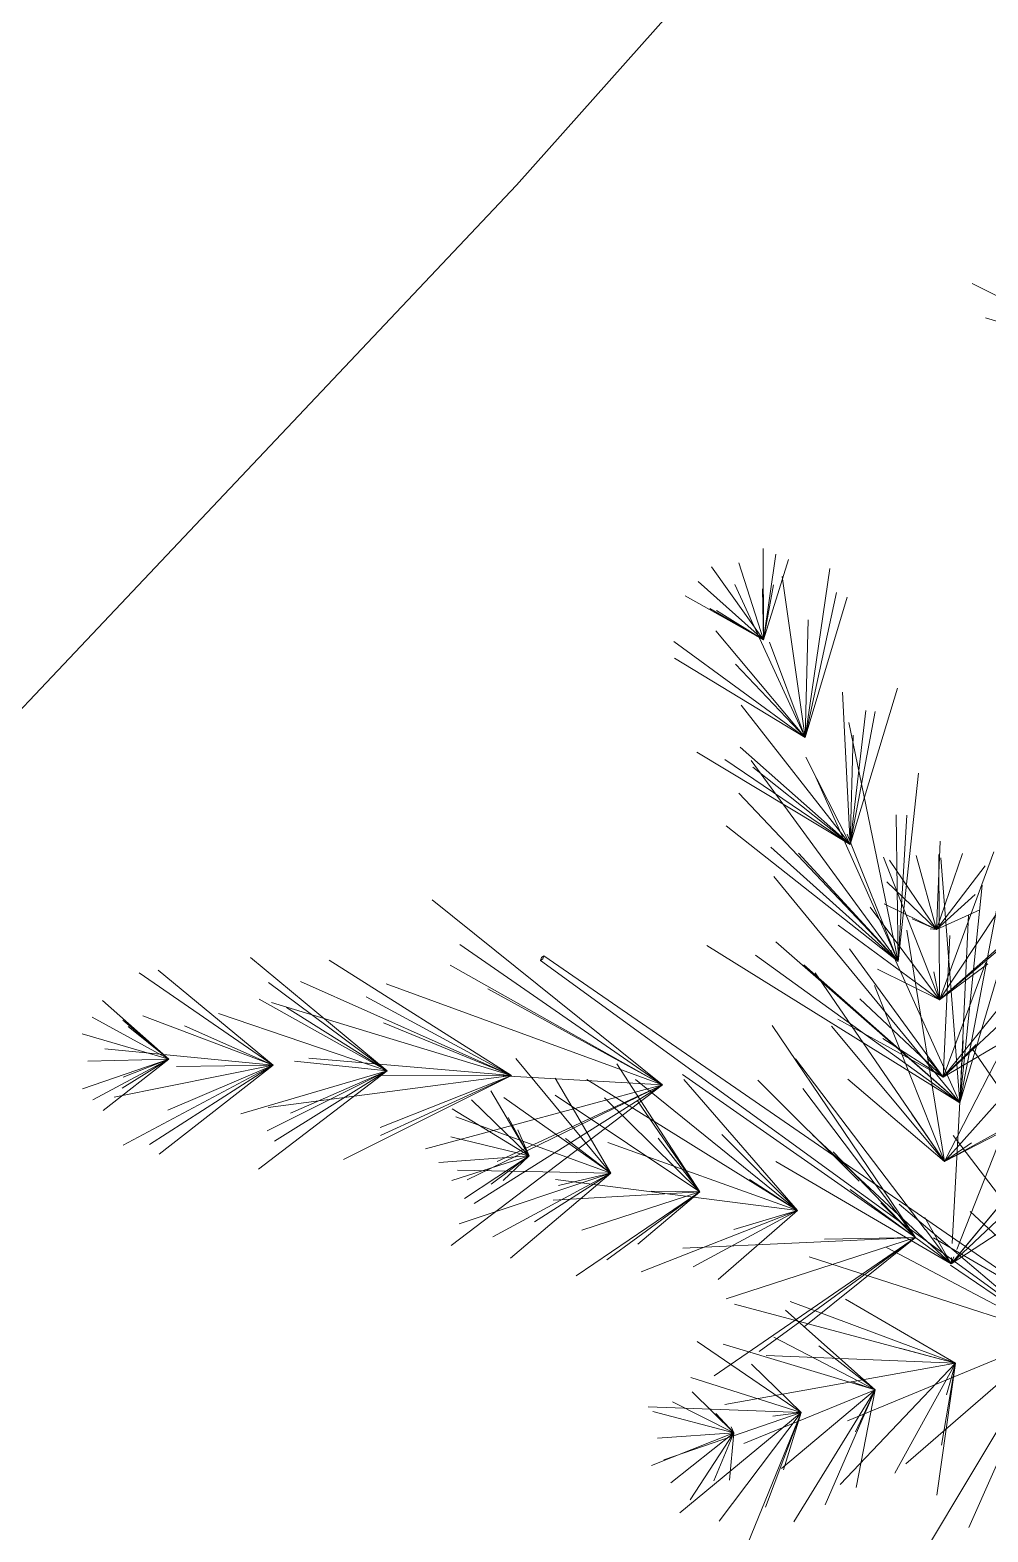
# Model space of a CAD drawing. Header units: metres. Extents: x -460 to 31334, y -1777 to 24987.
# Drawn here: x 382.1892 to 382.418, y -820.8245 to -820.466 of the extents above; entities that cross this region are included whole.
import ezdxf

# ---------------------------------------------------------------- set-up
doc = ezdxf.new("R2010")
doc.units = ezdxf.units.M
doc.header["$MEASUREMENT"] = 0
doc.layers.add('01 FURNITURE', color=8, linetype='Continuous')
doc.layers.add('TREES PLANTS', color=82, linetype='Continuous', lineweight=5)

# ---------------------------------------------------------------- blocks, each defined once
blk = doc.blocks.new('TREES_11')
at = {"layer": 'TREES PLANTS', "color": 82, "true_color": 0x34d100}
for p, q in [((0.0441, -0.0862), (-0.8203, -1.3398)), ((0.0781, -0.1201), (-0.8125, -1.3453)), ((-1.8077, -0.3779), (-1.9338, -0.6299)), ((-1.8077, -0.3779), (-1.8769, -0.6077)), ((-0.3276, -0.6504), (-0.6338, -0.3957)), ((-0.3528, -0.4147), (-0.6653, -0.6287)), ((-0.3102, -0.6648), (-0.5489, -0.4122)), ((-0.1836, -0.4036), (-0.5229, -0.6613)), ((-0.1836, -0.4036), (-0.3969, -0.6335)), ((-0.1836, -0.4036), (-0.3531, -0.6942)), ((-0.3102, -0.6648), (-0.464, -0.4286)), ((-0.4794, -0.6759), (-0.5813, -0.4799)), ((-0.1912, -0.4946), (-0.409, -0.7509)), ((-0.1912, -0.4946), (-0.3371, -0.7721)), ((-0.1912, -0.4946), (-0.3215, -0.9002)), ((-0.1912, -0.4946), (-0.3079, -0.6661)), ((-0.1912, -0.4946), (0.0214, -0.7402)), ((-0.1912, -0.4946), (0.1264, -0.6358)), ((-0.1912, -0.4946), (0.1701, -0.7104)), ((-0.0498, -0.8368), (-0.1912, -0.4946)), ((-0.7474, -0.6839), (-0.9041, -0.5076)), ((-0.6194, -0.6783), (-0.8192, -0.517)), ((-0.5769, -0.6506), (-1.0019, -0.5248)), ((-0.6194, -0.6783), (-0.761, -0.5266)), ((-0.6194, -0.6783), (-0.7028, -0.5361)), ((-0.4794, -0.6759), (-0.6345, -0.5376)), ((-0.334, -0.6554), (-0.6125, -0.5458)), ((-0.7474, -0.6839), (-0.9357, -0.5591)), ((-0.7474, -0.6839), (-0.8556, -0.5558)), ((-0.726, -0.5495), (-0.4794, -0.6759)), ((-0.4794, -0.6759), (-0.546, -0.5556)), ((-0.7474, -0.6839), (-0.9925, -0.5939)), ((-0.5769, -0.6506), (-0.9448, -0.5805)), ((-0.3102, -0.6648), (-0.4182, -0.5746)), ((-0.8638, -0.689), (-0.9692, -0.6086)), ((-0.5769, -0.6506), (-0.9372, -0.6137)), ((-0.8638, -0.689), (-0.8966, -0.6175)), ((-0.6194, -0.6783), (-0.809, -0.6072)), ((-0.7474, -0.6839), (-0.807, -0.604)), ((-0.8638, -0.689), (-0.9898, -0.6459)), ((-0.8638, -0.689), (-0.9217, -0.6253)), ((-0.5769, -0.6506), (-0.8876, -0.6362)), ((-0.6799, -0.6451), (-0.3436, -0.663)), ((-0.6194, -0.6783), (-0.6733, -0.6236)), ((-0.4794, -0.6759), (-0.5107, -0.6313)), ((-0.9827, -0.682), (-0.5769, -0.6506)), ((-0.5769, -0.6506), (-0.9518, -0.9585)), ((-0.8541, -0.6671), (-0.6194, -0.6783)), ((-0.5769, -0.6506), (-0.8433, -0.9555)), ((-0.5769, -0.6506), (-0.8375, -1.0699)), ((-0.5769, -0.6506), (-0.8296, -0.7648)), ((-0.5769, -0.6506), (-0.8214, -0.9893)), ((-0.5769, -0.6506), (-0.8054, -0.9087)), ((-0.3102, -0.6648), (-0.5235, -0.8947)), ((-0.3102, -0.6648), (-0.4797, -0.9554)), ((-0.3102, -0.6648), (-0.4333, -0.8319)), ((-0.3102, -0.6648), (-0.3869, -0.7084)), ((-0.3102, -0.6648), (-0.3667, -0.7076)), ((-0.3102, -0.6648), (-0.3232, -0.654)), ((-0.3102, -0.6648), (-0.3216, -0.6603)), ((-0.3206, -0.6642), (-0.3102, -0.6648)), ((-0.1454, -0.6578), (-0.2514, -0.84)), ((-0.1454, -0.6578), (-0.2475, -0.9318)), ((-0.1454, -0.6578), (-0.2435, -1.0237)), ((-0.1454, -0.6578), (-0.1705, -0.7501)), ((-0.1454, -0.6578), (-0.158, -0.9714)), ((-0.1454, -0.6578), (-0.0773, -1.04)), ((-0.1454, -0.6578), (0.0365, -0.7582)), ((-0.1454, -0.6578), (-0.0098, -0.6807)), ((-0.1454, -0.6578), (-0.093, -0.6725)), ((-0.1454, -0.6578), (0.0733, -0.6888)), ((0.0557, -0.8485), (-0.1454, -0.6578)), ((-0.8638, -0.689), (-1.0104, -0.6833)), ((-0.7474, -0.6839), (-0.9881, -0.6853)), ((-0.8638, -0.689), (-0.9864, -0.7228)), ((-0.7474, -0.6839), (-0.9837, -0.7767)), ((-0.8638, -0.689), (-0.9789, -0.7669)), ((-0.8638, -0.689), (-0.9426, -0.7713)), ((-0.8638, -0.689), (-0.9063, -0.7758)), ((-0.7474, -0.6839), (-0.9008, -0.7991)), ((-0.8638, -0.689), (-0.8817, -0.7294)), ((-0.871, -0.8519), (-0.7474, -0.6839)), ((-0.865, -0.6997), (-0.8638, -0.689)), ((-0.4794, -0.6759), (-0.8625, -0.7385)), ((-0.6194, -0.6783), (-0.8319, -0.8333)), ((-0.7474, -0.6839), (-0.7982, -0.7868)), ((-0.7474, -0.6839), (-0.7937, -0.6935)), ((-0.4794, -0.6759), (-0.7919, -0.8899)), ((-0.4794, -0.6759), (-0.771, -0.7919)), ((-0.6194, -0.6783), (-0.7488, -0.8163)), ((-0.6194, -0.6783), (-0.7155, -0.8525)), ((-0.4794, -0.6759), (-0.704, -0.8631)), ((-0.6194, -0.6783), (-0.6832, -0.7782)), ((-0.6194, -0.6783), (-0.651, -0.7038)), ((-0.4794, -0.6759), (-0.616, -0.8363)), ((-0.4794, -0.6759), (-0.5581, -0.7302)), ((-1.1226, -0.7187), (-0.8106, -0.7528)), ((-0.3671, -0.708), (-0.6496, -0.9225)), ((-0.8106, -0.7528), (-1.0534, -0.7385)), ((-0.3535, -0.7239), (-0.705, -0.9612)), ((-0.3535, -0.7239), (-0.6239, -1.1101)), ((-0.3535, -0.7239), (-0.6004, -0.9108)), ((-0.3535, -0.7239), (-0.4958, -0.8605)), ((-0.3535, -0.7239), (-0.411, -0.7815)), ((-0.3535, -0.7239), (-0.2519, -1.0376)), ((-0.3535, -0.7239), (-0.3509, -0.8745)), ((-0.3535, -0.7239), (-0.1651, -0.9831)), ((-0.3535, -0.7239), (-0.2057, -0.9086)), ((-0.3535, -0.7239), (-0.1246, -1.0575)), ((-0.3359, -1.1095), (-0.3535, -0.7239)), ((-1.0049, -0.8321), (-1.2636, -0.754)), ((-0.8106, -0.7528), (-1.207, -0.8343)), ((-0.8106, -0.7528), (-1.1437, -0.996)), ((-0.8106, -0.7528), (-1.1164, -0.8889)), ((-0.8106, -0.7528), (-1.0895, -1.0169)), ((-0.8106, -0.7528), (-1.0537, -0.7562)), ((-0.8106, -0.7528), (-1.0354, -1.0378)), ((-0.8106, -0.7528), (-1.022, -0.8371)), ((-0.8106, -0.7528), (-1.0002, -0.9638)), ((-0.8106, -0.7528), (-0.9904, -0.9179)), ((-1.0049, -0.8321), (-1.2247, -0.7907)), ((-0.1012, -0.7906), (-0.2336, -0.9392)), ((-0.1012, -0.7906), (-0.1884, -0.9586)), ((-0.1012, -0.7906), (-0.1769, -1.0426)), ((-0.1012, -0.7906), (-0.1742, -0.884)), ((-0.1012, -0.7906), (-0.1148, -0.8289)), ((-0.1012, -0.7906), (0.0288, -0.9459)), ((-0.1012, -0.7906), (-0.0318, -0.8233)), ((-0.1012, -0.7906), (0.0889, -0.8738)), ((-0.1012, -0.7906), (0.0606, -0.8221)), ((-0.1012, -0.7906), (0.1173, -0.9255)), ((-0.0127, -1.0083), (-0.1012, -0.7906)), ((-1.0049, -0.8321), (-1.2265, -0.8062)), ((-0.4468, -0.8174), (-0.6142, -0.9853)), ((-1.1817, -0.9066), (-1.4142, -0.8371)), ((-1.2568, -0.8451), (-1.0049, -0.8321)), ((-1.0049, -0.8321), (-1.2357, -1.0128)), ((-1.0049, -0.8321), (-1.1857, -0.8274)), ((-1.0049, -0.8321), (-1.1657, -1.0144)), ((-1.0049, -0.8321), (-1.1578, -1.0863)), ((-1.0049, -0.8321), (-1.1496, -0.9056)), ((-1.0049, -0.8321), (-1.1453, -1.0399)), ((-1.0049, -0.8321), (-1.1328, -0.9936)), ((-1.1817, -0.9066), (-1.4618, -0.8659)), ((-1.1817, -0.9066), (-1.4219, -0.8549)), ((-1.1817, -0.9066), (-1.4484, -0.9446)), ((-1.1817, -0.9066), (-1.4351, -1.0234)), ((-1.1817, -0.9066), (-1.377, -0.9015)), ((-1.1817, -0.9066), (-1.3584, -1.0546)), ((-1.3408, -1.1246), (-1.1817, -0.9066)), ((-1.1817, -0.9066), (-1.3399, -0.9659)), ((-1.1817, -0.9066), (-1.3133, -1.1234)), ((-1.1817, -0.9066), (-1.3032, -1.0223)), ((-0.3983, -0.9197), (-0.6152, -1.2684)), ((-0.3983, -0.9197), (-0.6152, -1.1078)), ((-0.3983, -0.9197), (-0.6152, -1.1881)), ((-0.3983, -0.9197), (-0.5241, -1.045)), ((-0.3983, -0.9197), (-0.5108, -1.2338)), ((-0.3983, -0.9197), (-0.4499, -0.999)), ((-0.3983, -0.9197), (-0.4497, -1.3202)), ((-0.3983, -0.9197), (-0.3052, -1.0924)), ((-0.3983, -0.9197), (-0.3671, -1.0249)), ((-0.3983, -0.9197), (-0.2844, -1.0508)), ((-0.2971, -1.1787), (-0.3983, -0.9197)), ((-0.1814, -1.0856), (-0.064, -0.9132)), ((-0.064, -0.9132), (-0.1441, -0.9954)), ((-0.064, -0.9132), (-0.1217, -1.0962)), ((-0.064, -0.9132), (-0.073, -1.167)), ((-0.064, -0.9132), (-0.0577, -0.9601)), ((-0.064, -0.9132), (0.1163, -1.0494)), ((-0.064, -0.9132), (0.0147, -1.1408)), ((-0.064, -0.9132), (0.1023, -1.1145)), ((-0.064, -0.9132), (0.0312, -0.9429)), ((-0.064, -0.9132), (0.1544, -1.0025)), ((-0.064, -0.9132), (0.0928, -0.9727)), ((-1.3436, -0.9758), (-1.4765, -0.9343)), ((-1.3436, -0.9758), (-1.4856, -0.9554)), ((-1.3436, -0.9758), (-1.4348, -0.9591)), ((-1.3436, -0.9758), (-1.4947, -0.9766)), ((-1.3436, -0.9758), (-1.4712, -1.0166)), ((-1.3436, -0.9758), (-1.4647, -1.0622)), ((-1.3436, -0.9758), (-1.4405, -1.0838)), ((-1.3436, -0.9758), (-1.4282, -0.9776)), ((-1.3436, -0.9758), (-1.4164, -1.1055)), ((-1.3436, -0.9758), (-1.3956, -1.0645)), ((-1.3921, -1.0534), (-1.3436, -0.9758)), ((-0.0301, -1.0247), (-0.0979, -1.0937)), ((-0.0301, -1.0247), (-0.0816, -1.1264)), ((-0.0301, -1.0247), (-0.0653, -1.1592)), ((-0.0301, -1.0247), (-0.0623, -1.055)), ((-0.0399, -1.0294), (-0.0301, -1.0247)), ((-0.0301, -1.0247), (0.0482, -1.0319)), ((-0.0301, -1.0247), (0.0492, -1.0582)), ((-0.0301, -1.0247), (-0.0213, -1.1516)), ((-0.0301, -1.0247), (0.0808, -1.0975)), ((-0.0301, -1.0247), (0.024, -1.1611)), ((-0.0301, -1.0247), (0.0524, -1.1293)), ((-0.4291, -1.0812), (-0.6415, -1.2187)), ((-0.4291, -1.0812), (-0.5892, -1.321)), ((-0.4291, -1.0812), (-0.5853, -1.2394)), ((-0.4291, -1.0812), (-0.5798, -1.1845)), ((-0.4291, -1.0812), (-0.5182, -1.1503)), ((-0.4291, -1.0812), (-0.4303, -1.1619)), ((-0.4291, -1.0812), (-0.3661, -1.2768)), ((-0.4291, -1.0812), (-0.3165, -1.2353)), ((-0.4291, -1.0812), (-0.3426, -1.1842)), ((-0.4291, -1.0812), (-0.2903, -1.2864)), ((-0.4154, -1.3241), (-0.4291, -1.0812)), ((-0.6064, -1.1431), (-0.9129, -1.5247)), ((-0.6064, -1.1431), (-0.9129, -1.5247)), ((-0.6064, -1.1431), (-0.8393, -1.4788)), ((-0.6064, -1.1431), (-0.8393, -1.4788)), ((-0.6064, -1.1431), (-0.805, -1.495)), ((-0.6064, -1.1431), (-0.805, -1.495)), ((-0.6064, -1.1431), (-0.7737, -1.6009)), ((-0.6064, -1.1431), (-0.7737, -1.6009)), ((-0.6064, -1.1431), (-0.7658, -1.4328)), ((-0.6064, -1.1431), (-0.7658, -1.4328)), ((-0.6064, -1.1431), (-0.6216, -1.4073)), ((-0.6064, -1.1431), (-0.6216, -1.4073)), ((-0.6064, -1.1431), (-0.4491, -1.4668)), ((-0.6064, -1.1431), (-0.4099, -1.4553)), ((-0.6064, -1.1431), (-0.4795, -1.4172)), ((-0.6064, -1.1431), (-0.3403, -1.4935)), ((-0.5008, -1.5357), (-0.6064, -1.1431)), ((-0.6064, -1.1431), (-0.4491, -1.4668)), ((-0.6064, -1.1431), (-0.4099, -1.4553)), ((-0.6064, -1.1431), (-0.4795, -1.4172)), ((-0.6064, -1.1431), (-0.3403, -1.4935)), ((-0.5008, -1.5357), (-0.6064, -1.1431)), ((-0.6503, -1.3861), (-0.4601, -1.229)), ((-0.4601, -1.229), (-0.6175, -1.321)), ((-0.4601, -1.229), (-0.5858, -1.4061)), ((-0.4601, -1.229), (-0.5537, -1.4854)), ((-0.4601, -1.229), (-0.5177, -1.3038)), ((-0.4601, -1.229), (-0.465, -1.4826)), ((-0.4601, -1.229), (-0.3549, -1.4243)), ((-0.4601, -1.229), (-0.3763, -1.4798)), ((-0.4601, -1.229), (-0.4401, -1.3154)), ((-0.4601, -1.229), (-0.3195, -1.3948)), ((-0.4601, -1.229), (-0.3798, -1.3551)), ((-0.8154, -1.3412), (-0.8203, -1.3398)), ((-0.8203, -1.3398), (-0.8173, -1.3439)), ((-0.8125, -1.3453), (-0.8154, -1.3412)), ((-0.8173, -1.3439), (-0.8125, -1.3453)), ((-0.489, -1.3638), (-0.5966, -1.4276)), ((-0.489, -1.3638), (-0.5817, -1.4596)), ((-0.489, -1.3638), (-0.5669, -1.4916)), ((-0.489, -1.3638), (-0.5526, -1.3987)), ((-0.5318, -1.383), (-0.489, -1.3638)), ((-0.489, -1.3638), (-0.5202, -1.4939)), ((-0.489, -1.3638), (-0.448, -1.4074)), ((-0.489, -1.3638), (-0.4422, -1.4272)), ((-0.489, -1.3638), (-0.4183, -1.4714)), ((-0.489, -1.3638), (-0.4777, -1.5135)), ((-0.489, -1.3638), (-0.448, -1.4924)), ((-0.6223, -1.3934), (-0.8131, -1.6955)), ((-0.6223, -1.3934), (-0.8131, -1.6955)), ((-0.6223, -1.3934), (-0.778, -1.7432)), ((-0.6223, -1.3934), (-0.778, -1.7432)), ((-0.6223, -1.3934), (-0.7526, -1.6343)), ((-0.6223, -1.3934), (-0.7526, -1.6343)), ((-0.6223, -1.3934), (-0.7429, -1.791)), ((-0.6223, -1.3934), (-0.7429, -1.791)), ((-0.6223, -1.3934), (-0.7095, -1.6055)), ((-0.6223, -1.3934), (-0.7095, -1.6055)), ((-0.6223, -1.3934), (-0.6505, -1.7291)), ((-0.6223, -1.3934), (-0.6505, -1.7291)), ((-0.6223, -1.3934), (-0.6226, -1.6083)), ((-0.6223, -1.3934), (-0.6226, -1.6083)), ((-0.6223, -1.3934), (-0.569, -1.7966)), ((-0.6223, -1.3934), (-0.5228, -1.6102)), ((-0.6223, -1.3934), (-0.5357, -1.611)), ((-0.483, -1.6715), (-0.6223, -1.3934)), ((-0.6223, -1.3934), (-0.569, -1.7966)), ((-0.6223, -1.3934), (-0.5228, -1.6102)), ((-0.6223, -1.3934), (-0.5357, -1.611)), ((-0.483, -1.6715), (-0.6223, -1.3934)), ((-0.63, -1.5996), (-0.8175, -1.8259)), ((-0.63, -1.5996), (-0.8175, -1.8259)), ((-0.63, -1.5996), (-0.7761, -1.7962)), ((-0.63, -1.5996), (-0.7761, -1.7962)), ((-0.63, -1.5996), (-0.7484, -1.8116)), ((-0.63, -1.5996), (-0.7484, -1.8116)), ((-0.63, -1.5996), (-0.7347, -1.7664)), ((-0.63, -1.5996), (-0.7347, -1.7664)), ((-0.63, -1.5996), (-0.725, -1.8788)), ((-0.63, -1.5996), (-0.725, -1.8788)), ((-0.63, -1.5996), (-0.646, -1.7529)), ((-0.63, -1.5996), (-0.646, -1.7529)), ((-0.63, -1.5996), (-0.5306, -1.798)), ((-0.63, -1.5996), (-0.5132, -1.7862)), ((-0.63, -1.5996), (-0.5594, -1.7598)), ((-0.63, -1.5996), (-0.4669, -1.8127)), ((-0.5587, -1.8416), (-0.63, -1.5996)), ((-0.63, -1.5996), (-0.5306, -1.798)), ((-0.63, -1.5996), (-0.5132, -1.7862)), ((-0.63, -1.5996), (-0.5594, -1.7598)), ((-0.63, -1.5996), (-0.4669, -1.8127)), ((-0.5587, -1.8416), (-0.63, -1.5996)), ((-0.6394, -1.7881), (-0.7965, -1.9789)), ((-0.6394, -1.7881), (-0.7965, -1.9789)), ((-0.792, -2.0101), (-0.6394, -1.7881)), ((-0.792, -2.0101), (-0.6394, -1.7881)), ((-0.6394, -1.7881), (-0.7206, -2.0042)), ((-0.6394, -1.7881), (-0.7206, -2.0042)), ((-0.6394, -1.7881), (-0.7042, -1.9353)), ((-0.6394, -1.7881), (-0.7042, -1.9353)), ((-0.6394, -1.7881), (-0.6663, -2.067)), ((-0.6394, -1.7881), (-0.6663, -2.067)), ((-0.6394, -1.7881), (-0.508, -1.9933)), ((-0.6394, -1.7881), (-0.5864, -2.0518)), ((-0.6394, -1.7881), (-0.5066, -2.0366)), ((-0.6394, -1.7881), (-0.6368, -1.9485)), ((-0.6394, -1.7881), (-0.4919, -1.9774)), ((-0.6394, -1.7881), (-0.5644, -1.9629)), ((-0.6394, -1.7881), (-0.508, -1.9933)), ((-0.6394, -1.7881), (-0.5864, -2.0518)), ((-0.6394, -1.7881), (-0.5066, -2.0366)), ((-0.6394, -1.7881), (-0.6368, -1.9485)), ((-0.6394, -1.7881), (-0.4919, -1.9774)), ((-0.6394, -1.7881), (-0.5644, -1.9629)), ((-0.649, -1.9609), (-0.7461, -2.0713)), ((-0.649, -1.9609), (-0.7461, -2.0713)), ((-0.649, -1.9609), (-0.7185, -2.0881)), ((-0.649, -1.9609), (-0.7185, -2.0881)), ((-0.649, -1.9609), (-0.7137, -2.0371)), ((-0.649, -1.9609), (-0.7137, -2.0371)), ((-0.7033, -2.0286), (-0.649, -1.9609)), ((-0.7033, -2.0286), (-0.649, -1.9609)), ((-0.649, -1.9609), (-0.6909, -2.1048)), ((-0.649, -1.9609), (-0.6909, -2.1048)), ((-0.649, -1.9609), (-0.6191, -2.0366)), ((-0.649, -1.9609), (-0.6008, -2.0384)), ((-0.649, -1.9609), (-0.6456, -2.0955)), ((-0.649, -1.9609), (-0.564, -2.0701)), ((-0.649, -1.9609), (-0.5999, -2.1043)), ((-0.649, -1.9609), (-0.5819, -2.0872)), ((-0.649, -1.9609), (-0.6191, -2.0366)), ((-0.649, -1.9609), (-0.6008, -2.0384)), ((-0.649, -1.9609), (-0.6456, -2.0955)), ((-0.649, -1.9609), (-0.564, -2.0701)), ((-0.649, -1.9609), (-0.5999, -2.1043)), ((-0.649, -1.9609), (-0.5819, -2.0872))]:
    blk.add_line(p, q, dxfattribs=at)

msp = doc.modelspace()

# ---------------------------------------------------------------- linework, layer by layer
at = {"layer": '01 FURNITURE', "color": 4, "lineweight": 30}
msp.add_lwpolyline([(383.64322, -818.9532), (383.21677, -819.47738), (383.10721, -819.60327), (382.30536, -820.503), (382.07114, -820.75065), (381.83332, -820.92913), (381.77455, -820.97323), (381.69785, -821.36436)], dxfattribs=at)

# ---------------------------------------------------------------- block references
at = {"lineweight": 9, "xscale": 0.1441398928167146, "yscale": 0.1441398928167146, "zscale": 0.1441398928167146, "rotation": 270}
msp.add_blockref('TREES_11', (382.50503, -820.80522), dxfattribs=at)

doc.saveas('drawing.dxf')
